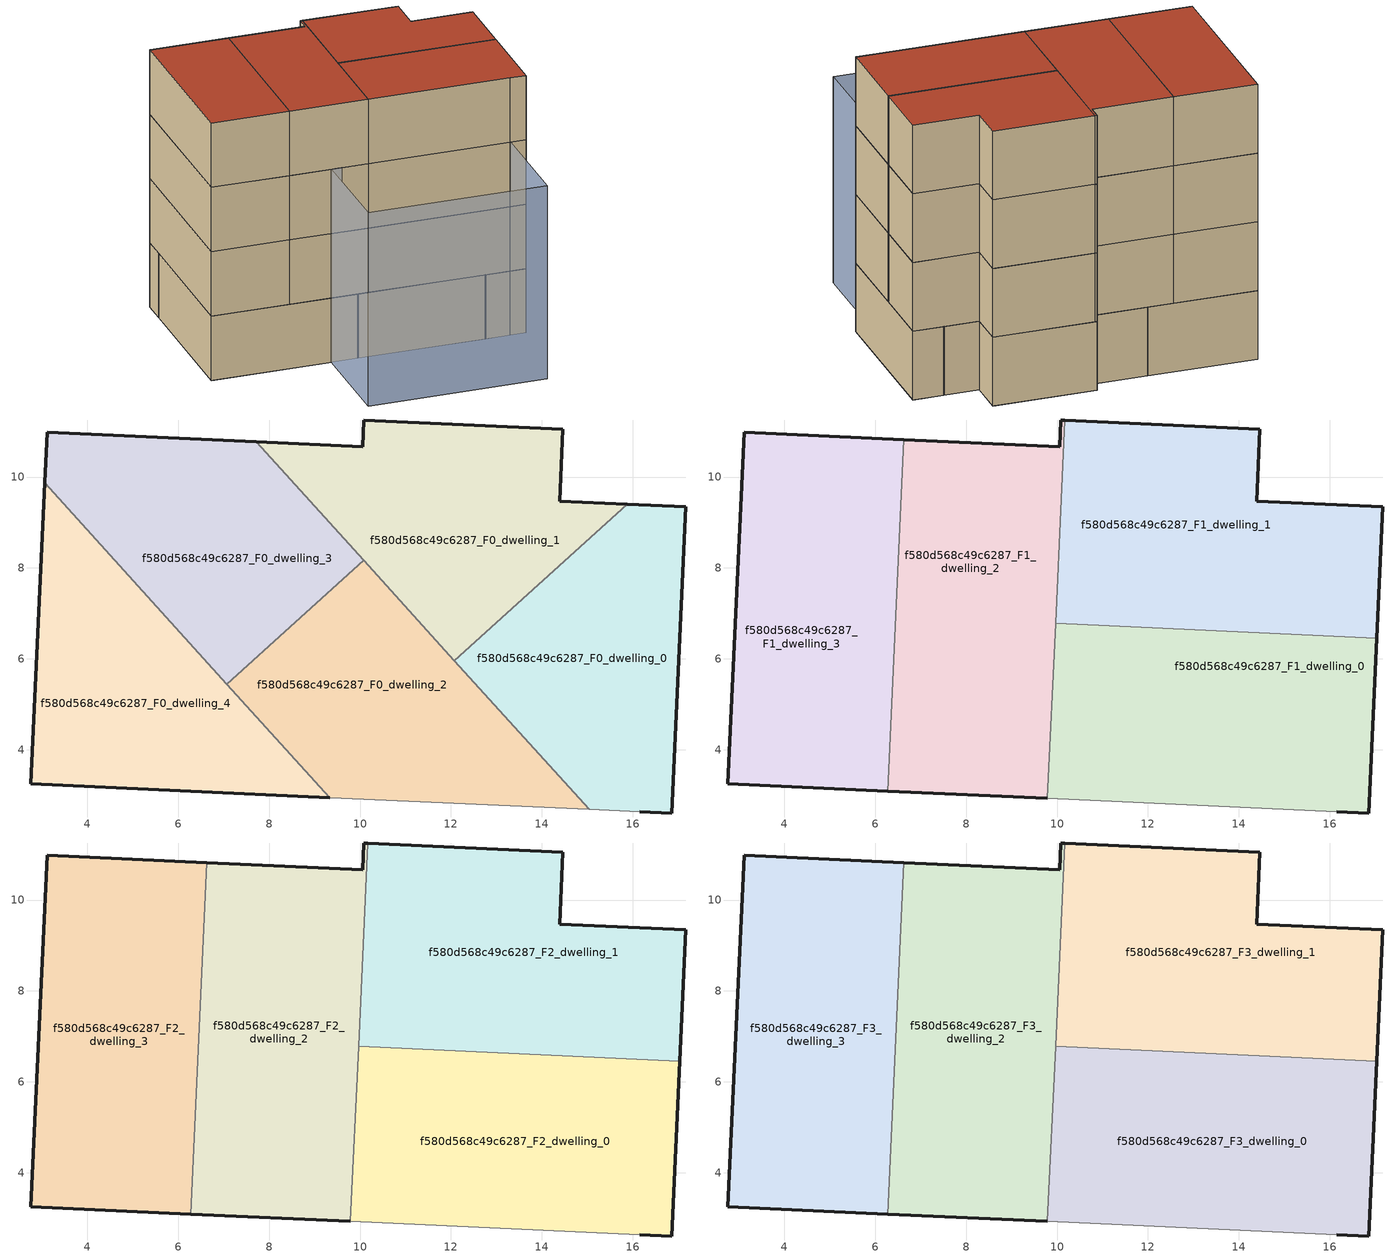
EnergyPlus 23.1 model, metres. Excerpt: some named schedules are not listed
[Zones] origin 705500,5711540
f580d568c49c6287_F0_dwelling_0
 floor ground (EU_floor_Construction): 16.86,2.61 17.17,9.35 15.88,9.4 12.08,5.96 15.04,2.69 16.15,2.64 z0
 wall outside (EU_wall_Construction): 15.88,9.4 17.17,9.35 16.86,2.61 16.15,2.64 z0:3
 wall to f580d568c49c6287_F0_dwelling_1 (EU_wall_Construction): 12.08,5.96 15.88,9.4 z0:3
 wall adiabatic (EU_wall_Construction): 16.15,2.64 15.04,2.69 z0:3
 wall to f580d568c49c6287_F0_dwelling_2 (EU_wall_Construction): 15.04,2.69 12.08,5.96 z0:3
f580d568c49c6287_F0_dwelling_1
 floor ground (EU_floor_Construction): 15.88,9.4 14.39,9.47 14.46,11.05 10.09,11.25 10.06,10.66 7.72,10.77 12.08,5.96 z0
 wall outside (EU_wall_Construction): 7.72,10.77 10.06,10.66 10.09,11.25 14.46,11.05 14.39,9.47 15.88,9.4 z0:3
 wall to f580d568c49c6287_F0_dwelling_3 (EU_wall_Construction): 10.08,8.17 7.72,10.77 z0:3
 wall to f580d568c49c6287_F0_dwelling_2 (EU_wall_Construction): 12.08,5.96 10.08,8.17 z0:3
f580d568c49c6287_F0_dwelling_2
 floor ground (EU_floor_Construction): 15.04,2.69 10.08,8.17 7.07,5.44 9.33,2.95 z0
 wall to f580d568c49c6287_F0_dwelling_3 (EU_wall_Construction): 7.07,5.44 10.08,8.17 z0:3
 wall adiabatic (EU_wall_Construction): 15.04,2.69 9.33,2.95 z0:3
 wall to f580d568c49c6287_F0_dwelling_4 (EU_wall_Construction): 9.33,2.95 7.07,5.44 z0:3
 ceiling adiabatic (EU_roof_Construction): 10.08,8.17 15.04,2.69 9.79,2.93 10.03,8.12 7.07,5.44 z3
f580d568c49c6287_F0_dwelling_3
 floor ground (EU_floor_Construction): 10.08,8.17 7.72,10.77 3.11,10.98 3.06,9.87 7.07,5.44 z0
 wall outside (EU_wall_Construction): 3.06,9.87 3.11,10.98 7.72,10.77 z0:3
 wall to f580d568c49c6287_F0_dwelling_4 (EU_wall_Construction): 7.07,5.44 3.06,9.87 z0:3
f580d568c49c6287_F0_dwelling_4
 floor ground (EU_floor_Construction): 9.33,2.95 3.06,9.87 2.76,3.25 z0
 wall outside (EU_wall_Construction): 9.33,2.95 2.76,3.25 3.06,9.87 z0:3
f580d568c49c6287_F1_dwelling_0
 floor to f580d568c49c6287_F0_dwelling_0 (EU_floor_Construction): 16.86,2.61 17.03,6.46 12.83,6.65 12.08,5.96 15.04,2.69 16.15,2.64 z3
 floor adiabatic (EU_floor_Construction): 15.04,2.69 11.4,6.71 9.97,6.78 9.79,2.93 z3
 floor to f580d568c49c6287_F0_dwelling_1 (EU_floor_Construction): 12.83,6.65 11.4,6.71 12.08,5.96 z3
 wall outside (EU_wall_Construction): 17.03,6.46 16.86,2.61 16.15,2.64 z3:6
 wall adiabatic (EU_wall_Construction): 16.15,2.64 9.79,2.93 z3:6
 wall to f580d568c49c6287_F1_dwelling_1 (EU_wall_Construction): 9.97,6.78 17.03,6.46 z3:6
 wall to f580d568c49c6287_F1_dwelling_2 (EU_wall_Construction): 9.79,2.93 9.97,6.78 z3:6
f580d568c49c6287_F1_dwelling_1
 floor to f580d568c49c6287_F0_dwelling_1 (EU_floor_Construction): 15.88,9.4 14.39,9.47 14.46,11.05 10.17,11.25 10.03,8.22 11.4,6.71 12.83,6.65 z3
 floor to f580d568c49c6287_F0_dwelling_0 (EU_floor_Construction): 17.03,6.46 17.17,9.35 15.88,9.4 12.83,6.65 z3
 floor adiabatic (EU_floor_Construction): 11.4,6.71 10.08,8.17 10.03,8.12 9.97,6.78 z3
 wall outside (EU_wall_Construction): 10.17,11.25 14.46,11.05 14.39,9.47 17.17,9.35 17.03,6.46 z3:6
 wall to f580d568c49c6287_F1_dwelling_2 (EU_wall_Construction): 9.97,6.78 10.17,11.25 z3:6
f580d568c49c6287_F1_dwelling_2
 floor to f580d568c49c6287_F0_dwelling_2 (EU_floor_Construction): 9.79,2.93 10.03,8.12 7.07,5.44 9.33,2.95 z3
 floor to f580d568c49c6287_F0_dwelling_1 (EU_floor_Construction): 10.03,8.22 10.17,11.25 10.09,11.25 10.06,10.66 7.72,10.77 z3
 floor to f580d568c49c6287_F0_dwelling_3 (EU_floor_Construction): 10.03,8.12 10.03,8.22 7.72,10.77 6.63,10.82 6.42,6.17 7.07,5.44 z3
 floor to f580d568c49c6287_F0_dwelling_4 (EU_floor_Construction): 9.33,2.95 6.42,6.17 6.28,3.09 z3
 wall outside (EU_wall_Construction): 9.79,2.93 6.28,3.09 / 6.63,10.82 10.06,10.66 10.09,11.25 10.17,11.25 z3:6
 wall to f580d568c49c6287_F1_dwelling_3 (EU_wall_Construction): 6.28,3.09 6.63,10.82 z3:6
f580d568c49c6287_F1_dwelling_3
 floor to f580d568c49c6287_F0_dwelling_3 (EU_floor_Construction): 6.42,6.17 6.63,10.82 3.11,10.98 3.06,9.87 z3
 floor to f580d568c49c6287_F0_dwelling_4 (EU_floor_Construction): 6.28,3.09 6.42,6.17 3.06,9.87 2.76,3.25 z3
 wall outside (EU_wall_Construction): 6.28,3.09 2.76,3.25 3.11,10.98 6.63,10.82 z3:6
f580d568c49c6287_F2_dwelling_0
 floor to f580d568c49c6287_F1_dwelling_0 (EU_floor_Construction): 16.86,2.61 17.03,6.46 9.97,6.78 9.79,2.93 16.15,2.64 z6
 wall outside (EU_wall_Construction): 17.03,6.46 16.86,2.61 16.15,2.64 z6:9
 wall adiabatic (EU_wall_Construction): 16.15,2.64 9.79,2.93 z6:9
 wall to f580d568c49c6287_F2_dwelling_1 (EU_wall_Construction): 9.97,6.78 17.03,6.46 z6:9
 wall to f580d568c49c6287_F2_dwelling_2 (EU_wall_Construction): 9.79,2.93 9.97,6.78 z6:9
f580d568c49c6287_F2_dwelling_1
 floor to f580d568c49c6287_F1_dwelling_1 (EU_floor_Construction): 17.03,6.46 17.17,9.35 14.39,9.47 14.46,11.05 10.17,11.25 9.97,6.78 z6
 wall outside (EU_wall_Construction): 10.17,11.25 14.46,11.05 14.39,9.47 17.17,9.35 17.03,6.46 z6:9
 wall to f580d568c49c6287_F2_dwelling_2 (EU_wall_Construction): 9.97,6.78 10.17,11.25 z6:9
f580d568c49c6287_F2_dwelling_2
 floor to f580d568c49c6287_F1_dwelling_2 (EU_floor_Construction): 9.79,2.93 10.17,11.25 10.09,11.25 10.06,10.66 6.63,10.82 6.28,3.09 z6
 wall outside (EU_wall_Construction): 9.79,2.93 6.28,3.09 / 6.63,10.82 10.06,10.66 10.09,11.25 10.17,11.25 z6:9
 wall to f580d568c49c6287_F2_dwelling_3 (EU_wall_Construction): 6.28,3.09 6.63,10.82 z6:9
f580d568c49c6287_F2_dwelling_3
 floor to f580d568c49c6287_F1_dwelling_3 (EU_floor_Construction): 6.28,3.09 6.63,10.82 3.11,10.98 2.76,3.25 z6
 wall outside (EU_wall_Construction): 6.28,3.09 2.76,3.25 3.11,10.98 6.63,10.82 z6:9
f580d568c49c6287_F3_dwelling_0
 floor to f580d568c49c6287_F2_dwelling_0 (EU_floor_Construction): 16.86,2.61 17.03,6.46 9.97,6.78 9.79,2.93 16.15,2.64 z9
 wall outside (EU_wall_Construction): 17.03,6.46 16.86,2.61 16.15,2.64 z9:12
 wall adiabatic (EU_wall_Construction): 16.15,2.64 9.79,2.93 z9:12
 wall to f580d568c49c6287_F3_dwelling_1 (EU_wall_Construction): 9.97,6.78 17.03,6.46 z9:12
 wall to f580d568c49c6287_F3_dwelling_2 (EU_wall_Construction): 9.79,2.93 9.97,6.78 z9:12
 roof outside (EU_roof_Construction): 17.03,6.46 16.86,2.61 16.15,2.64 9.79,2.93 9.97,6.78 z12
f580d568c49c6287_F3_dwelling_1
 floor to f580d568c49c6287_F2_dwelling_1 (EU_floor_Construction): 17.03,6.46 17.17,9.35 14.39,9.47 14.46,11.05 10.17,11.25 9.97,6.78 z9
 wall outside (EU_wall_Construction): 10.17,11.25 14.46,11.05 14.39,9.47 17.17,9.35 17.03,6.46 z9:12
 wall to f580d568c49c6287_F3_dwelling_2 (EU_wall_Construction): 9.97,6.78 10.17,11.25 z9:12
 roof outside (EU_roof_Construction): 17.17,9.35 17.03,6.46 9.97,6.78 10.17,11.25 14.46,11.05 14.39,9.47 z12
f580d568c49c6287_F3_dwelling_2
 floor to f580d568c49c6287_F2_dwelling_2 (EU_floor_Construction): 9.79,2.93 10.17,11.25 10.09,11.25 10.06,10.66 6.63,10.82 6.28,3.09 z9
 wall outside (EU_wall_Construction): 9.79,2.93 6.28,3.09 / 6.63,10.82 10.06,10.66 10.09,11.25 10.17,11.25 z9:12
 wall to f580d568c49c6287_F3_dwelling_3 (EU_wall_Construction): 6.28,3.09 6.63,10.82 z9:12
 roof outside (EU_roof_Construction): 10.17,11.25 9.79,2.93 6.28,3.09 6.63,10.82 10.06,10.66 10.09,11.25 z12
f580d568c49c6287_F3_dwelling_3
 floor to f580d568c49c6287_F2_dwelling_3 (EU_floor_Construction): 6.28,3.09 6.63,10.82 3.11,10.98 2.76,3.25 z9
 wall outside (EU_wall_Construction): 6.28,3.09 2.76,3.25 3.11,10.98 6.63,10.82 z9:12
 roof outside (EU_roof_Construction): 6.63,10.82 6.28,3.09 2.76,3.25 3.11,10.98 z12
shading: 7.95,-1.61 15.96,-1.94 z0:6; 15.96,-1.94 7.95,-1.61 / 7.95,-1.61 8.14,3 / 8.14,3 16.16,2.67 / 16.16,2.67 15.96,-1.94 z0:9
[Building]
EU S2 Campaign: North Axis=0; Terrain=City; Solar Distribution=FullExterior
[Site:Location]
London: Latitude=51.5; Longitude=-0.5; Time Zone=0; Elevation=25
[SizingPeriod:WeatherFileDays]
AnnualSizingPeriod: Begin Month=1; Begin Day of Month=1; End Month=12; End Day of Month=31; Day of Week for Start Day=Monday; Use Weather File Daylight Saving Period=No; Use Weather File Rain and Snow Indicators=No
[MATERIAL]
EU_InternalMass_Material: Roughness=MediumRough; Thickness=0.1; Conductivity=1; Density=1800; Specific Heat=900; Thermal Absorptance=0.9; Solar Absorptance=0.7; Visible Absorptance=0.7
[MATERIAL:NOMASS] Roughness=MediumRough; Thermal Absorptance=0.9; Solar Absorptance=0.7; Visible Absorptance=0.7
Name | Thermal Resistance
EU_wall_NoMass | 1.04674
EU_roof_NoMass | 4.32442
EU_floor_NoMass | 2.04616
[CONSTRUCTION]
EU_wall_Construction: EU_wall_NoMass
EU_roof_Construction: EU_roof_NoMass
EU_floor_Construction: EU_floor_NoMass
EU_InternalMass_Construction: EU_InternalMass_Material
[ZONE] Type=1; Multiplier=1; Ceiling Height=autocalculate; Floor Area=autocalculate; Part of Total Floor Area=Yes
Name | Volume
f580d568c49c6287_F0_dwelling_0 | 65.4448
f580d568c49c6287_F1_dwelling_0; f580d568c49c6287_F2_dwelling_0; f580d568c49c6287_F3_dwelling_0 | 81.813
f580d568c49c6287_F0_dwelling_1 | 65.447
f580d568c49c6287_F1_dwelling_1; f580d568c49c6287_F2_dwelling_1; f580d568c49c6287_F3_dwelling_1 | 81.8005
f580d568c49c6287_F0_dwelling_2 | 65.4485
f580d568c49c6287_F1_dwelling_2; f580d568c49c6287_F2_dwelling_2; f580d568c49c6287_F3_dwelling_2 | 81.8079
f580d568c49c6287_F0_dwelling_3 | 65.4346
f580d568c49c6287_F1_dwelling_3; f580d568c49c6287_F2_dwelling_3; f580d568c49c6287_F3_dwelling_3 | 81.8123
f580d568c49c6287_F0_dwelling_4 | 65.4587
[INTERNALMASS] Construction=EU_InternalMass_Construction
Name | Zone or ZoneList | Surface Area
f580d568c49c6287_F0_dwelling_0_EU_InternalMass | f580d568c49c6287_F0_dwelling_0 | 21.8151
f580d568c49c6287_F0_dwelling_1_EU_InternalMass | f580d568c49c6287_F0_dwelling_1 | 21.8159
f580d568c49c6287_F0_dwelling_2_EU_InternalMass | f580d568c49c6287_F0_dwelling_2 | 21.817
f580d568c49c6287_F0_dwelling_3_EU_InternalMass | f580d568c49c6287_F0_dwelling_3 | 21.8098
f580d568c49c6287_F0_dwelling_4_EU_InternalMass | f580d568c49c6287_F0_dwelling_4 | 21.8197
f580d568c49c6287_F1_dwelling_0_EU_InternalMass | f580d568c49c6287_F1_dwelling_0 | 27.2709
f580d568c49c6287_F1_dwelling_1_EU_InternalMass | f580d568c49c6287_F1_dwelling_1 | 27.2671
f580d568c49c6287_F1_dwelling_2_EU_InternalMass | f580d568c49c6287_F1_dwelling_2 | 27.2691
f580d568c49c6287_F1_dwelling_3_EU_InternalMass | f580d568c49c6287_F1_dwelling_3 | 27.2707
f580d568c49c6287_F2_dwelling_0_EU_InternalMass | f580d568c49c6287_F2_dwelling_0 | 27.2709
f580d568c49c6287_F2_dwelling_1_EU_InternalMass | f580d568c49c6287_F2_dwelling_1 | 27.2671
f580d568c49c6287_F2_dwelling_2_EU_InternalMass | f580d568c49c6287_F2_dwelling_2 | 27.2691
f580d568c49c6287_F2_dwelling_3_EU_InternalMass | f580d568c49c6287_F2_dwelling_3 | 27.2707
f580d568c49c6287_F3_dwelling_0_EU_InternalMass | f580d568c49c6287_F3_dwelling_0 | 27.2709
f580d568c49c6287_F3_dwelling_1_EU_InternalMass | f580d568c49c6287_F3_dwelling_1 | 27.2671
f580d568c49c6287_F3_dwelling_2_EU_InternalMass | f580d568c49c6287_F3_dwelling_2 | 27.2691
f580d568c49c6287_F3_dwelling_3_EU_InternalMass | f580d568c49c6287_F3_dwelling_3 | 27.2707
[OTHEREQUIPMENT] Fuel Type=Electricity; Design Level Calculation Method=Watts/Area; Power per Zone Floor Area=1; Fraction Latent=0; Fraction Radiant=0; Fraction Lost=0; Carbon Dioxide Generation Rate=0; EndUse Subcategory=EU_Step8_InternalGains
Name | Zone or ZoneList or Space or SpaceList | Schedule
EU_Step8_InternalGain_f580d568c49c6287_F0_dwelling_0_f000 | f580d568c49c6287_F0_dwelling_0 | EU_Step8_GainSchedule_f580d568c49c6287_F0_dwelling_0_f000
EU_Step8_InternalGain_f580d568c49c6287_F0_dwelling_1_f000 | f580d568c49c6287_F0_dwelling_1 | EU_Step8_GainSchedule_f580d568c49c6287_F0_dwelling_1_f000
EU_Step8_InternalGain_f580d568c49c6287_F0_dwelling_2_f000 | f580d568c49c6287_F0_dwelling_2 | EU_Step8_GainSchedule_f580d568c49c6287_F0_dwelling_2_f000
EU_Step8_InternalGain_f580d568c49c6287_F0_dwelling_3_f000 | f580d568c49c6287_F0_dwelling_3 | EU_Step8_GainSchedule_f580d568c49c6287_F0_dwelling_3_f000
EU_Step8_InternalGain_f580d568c49c6287_F0_dwelling_4_f000 | f580d568c49c6287_F0_dwelling_4 | EU_Step8_GainSchedule_f580d568c49c6287_F0_dwelling_4_f000
EU_Step8_InternalGain_f580d568c49c6287_F1_dwelling_0_f000 | f580d568c49c6287_F1_dwelling_0 | EU_Step8_GainSchedule_f580d568c49c6287_F1_dwelling_0_f000
EU_Step8_InternalGain_f580d568c49c6287_F1_dwelling_1_f000 | f580d568c49c6287_F1_dwelling_1 | EU_Step8_GainSchedule_f580d568c49c6287_F1_dwelling_1_f000
EU_Step8_InternalGain_f580d568c49c6287_F1_dwelling_2_f000 | f580d568c49c6287_F1_dwelling_2 | EU_Step8_GainSchedule_f580d568c49c6287_F1_dwelling_2_f000
EU_Step8_InternalGain_f580d568c49c6287_F1_dwelling_3_f000 | f580d568c49c6287_F1_dwelling_3 | EU_Step8_GainSchedule_f580d568c49c6287_F1_dwelling_3_f000
EU_Step8_InternalGain_f580d568c49c6287_F2_dwelling_0_f000 | f580d568c49c6287_F2_dwelling_0 | EU_Step8_GainSchedule_f580d568c49c6287_F2_dwelling_0_f000
EU_Step8_InternalGain_f580d568c49c6287_F2_dwelling_1_f000 | f580d568c49c6287_F2_dwelling_1 | EU_Step8_GainSchedule_f580d568c49c6287_F2_dwelling_1_f000
EU_Step8_InternalGain_f580d568c49c6287_F2_dwelling_2_f000 | f580d568c49c6287_F2_dwelling_2 | EU_Step8_GainSchedule_f580d568c49c6287_F2_dwelling_2_f000
EU_Step8_InternalGain_f580d568c49c6287_F2_dwelling_3_f000 | f580d568c49c6287_F2_dwelling_3 | EU_Step8_GainSchedule_f580d568c49c6287_F2_dwelling_3_f000
EU_Step8_InternalGain_f580d568c49c6287_F3_dwelling_0_f000 | f580d568c49c6287_F3_dwelling_0 | EU_Step8_GainSchedule_f580d568c49c6287_F3_dwelling_0_f000
EU_Step8_InternalGain_f580d568c49c6287_F3_dwelling_1_f000 | f580d568c49c6287_F3_dwelling_1 | EU_Step8_GainSchedule_f580d568c49c6287_F3_dwelling_1_f000
EU_Step8_InternalGain_f580d568c49c6287_F3_dwelling_2_f000 | f580d568c49c6287_F3_dwelling_2 | EU_Step8_GainSchedule_f580d568c49c6287_F3_dwelling_2_f000
EU_Step8_InternalGain_f580d568c49c6287_F3_dwelling_3_f000 | f580d568c49c6287_F3_dwelling_3 | EU_Step8_GainSchedule_f580d568c49c6287_F3_dwelling_3_f000
[ZONEVENTILATION:DESIGNFLOWRATE] Schedule=EU_AlwaysOn; Design Flow Rate Calculation Method=AirChanges/Hour; Air Changes per Hour=0.488719; Ventilation Type=Natural; Fan Pressure Rise=0; Fan Total Efficiency=1; Constant Term Coefficient=1; Temperature Term Coefficient=0; Velocity Term Coefficient=0; Velocity Squared Term Coefficient=0; Minimum Indoor Temperature=-100; Maximum Indoor Temperature=100; Delta Temperature=-100; Minimum Outdoor Temperature=-100; Maximum Outdoor Temperature=100; Maximum Wind Speed=40
Name | Zone or ZoneList or Space or SpaceList
EU_ConstantAir_f580d568c49c6287_F0_dwelling_0 | f580d568c49c6287_F0_dwelling_0
EU_ConstantAir_f580d568c49c6287_F0_dwelling_1 | f580d568c49c6287_F0_dwelling_1
EU_ConstantAir_f580d568c49c6287_F0_dwelling_2 | f580d568c49c6287_F0_dwelling_2
EU_ConstantAir_f580d568c49c6287_F0_dwelling_3 | f580d568c49c6287_F0_dwelling_3
EU_ConstantAir_f580d568c49c6287_F0_dwelling_4 | f580d568c49c6287_F0_dwelling_4
EU_ConstantAir_f580d568c49c6287_F1_dwelling_0 | f580d568c49c6287_F1_dwelling_0
EU_ConstantAir_f580d568c49c6287_F1_dwelling_1 | f580d568c49c6287_F1_dwelling_1
EU_ConstantAir_f580d568c49c6287_F1_dwelling_2 | f580d568c49c6287_F1_dwelling_2
EU_ConstantAir_f580d568c49c6287_F1_dwelling_3 | f580d568c49c6287_F1_dwelling_3
EU_ConstantAir_f580d568c49c6287_F2_dwelling_0 | f580d568c49c6287_F2_dwelling_0
EU_ConstantAir_f580d568c49c6287_F2_dwelling_1 | f580d568c49c6287_F2_dwelling_1
EU_ConstantAir_f580d568c49c6287_F2_dwelling_2 | f580d568c49c6287_F2_dwelling_2
EU_ConstantAir_f580d568c49c6287_F2_dwelling_3 | f580d568c49c6287_F2_dwelling_3
EU_ConstantAir_f580d568c49c6287_F3_dwelling_0 | f580d568c49c6287_F3_dwelling_0
EU_ConstantAir_f580d568c49c6287_F3_dwelling_1 | f580d568c49c6287_F3_dwelling_1
EU_ConstantAir_f580d568c49c6287_F3_dwelling_2 | f580d568c49c6287_F3_dwelling_2
EU_ConstantAir_f580d568c49c6287_F3_dwelling_3 | f580d568c49c6287_F3_dwelling_3
[HVACTEMPLATE:THERMOSTAT] Constant Heating Setpoint=20; Constant Cooling Setpoint=50
EU_HeatOnly_f580d568c49c6287_F0_dwelling_0; EU_HeatOnly_f580d568c49c6287_F0_dwelling_1; EU_HeatOnly_f580d568c49c6287_F0_dwelling_2; EU_HeatOnly_f580d568c49c6287_F0_dwelling_3; EU_HeatOnly_f580d568c49c6287_F0_dwelling_4; EU_HeatOnly_f580d568c49c6287_F1_dwelling_0; EU_HeatOnly_f580d568c49c6287_F1_dwelling_1; EU_HeatOnly_f580d568c49c6287_F1_dwelling_2; EU_HeatOnly_f580d568c49c6287_F1_dwelling_3; EU_HeatOnly_f580d568c49c6287_F2_dwelling_0; EU_HeatOnly_f580d568c49c6287_F2_dwelling_1; EU_HeatOnly_f580d568c49c6287_F2_dwelling_2; EU_HeatOnly_f580d568c49c6287_F2_dwelling_3; EU_HeatOnly_f580d568c49c6287_F3_dwelling_0; EU_HeatOnly_f580d568c49c6287_F3_dwelling_1; EU_HeatOnly_f580d568c49c6287_F3_dwelling_2; EU_HeatOnly_f580d568c49c6287_F3_dwelling_3
